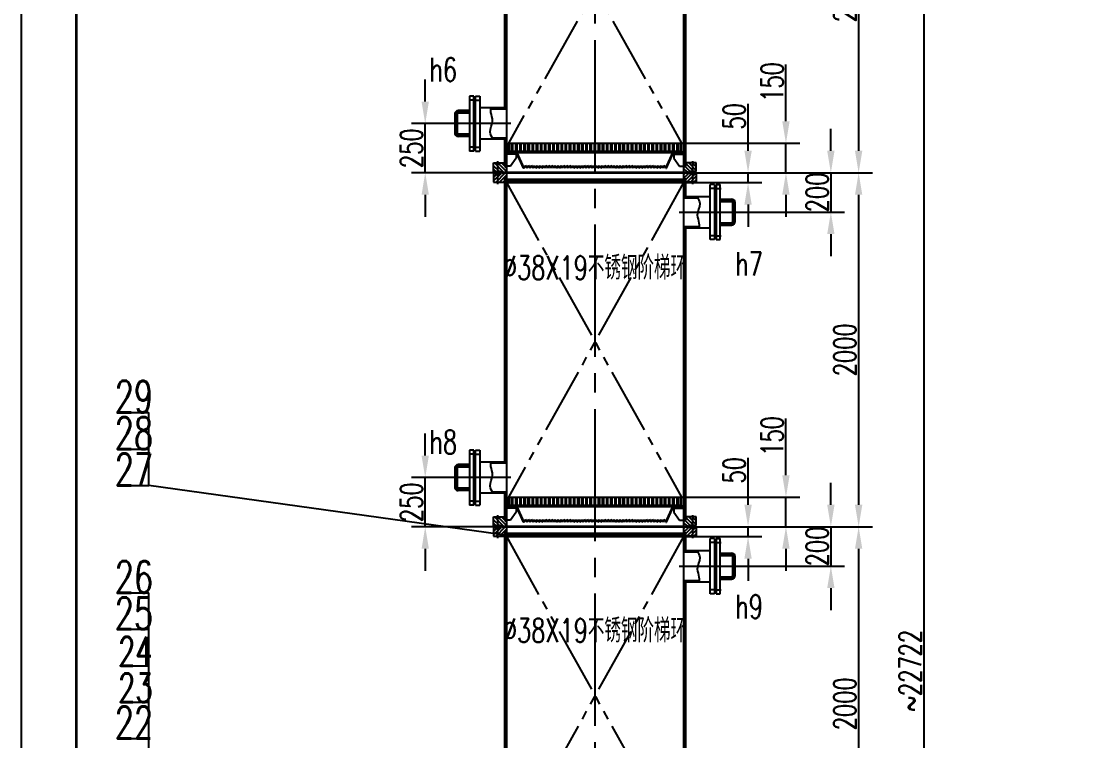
# Model space of a CAD drawing. Extents: x 4061 to 20693, y -5077 to 18471.
# Drawn here: x 4061 to 9476, y 6356 to 10013 of the extents above; entities that cross this region are included whole.
import ezdxf
from ezdxf.enums import TextEntityAlignment as Align

# ---------------------------------------------------------------- set-up
doc = ezdxf.new("R2010")
doc.units = 0
doc.header["$LTSCALE"] = 280
doc.header["$MEASUREMENT"] = 0
doc.header["$PDMODE"] = 3
for name, pattern in [('CENT1', [3.35, 2.4, -0.3, 0.35, -0.3]), ('CENTER', [1.66, 1.2, -0.15, 0.16, -0.15]), ('PHANTOM', [1.97, 1.2, -0.15, 0.16, -0.15, 0.16, -0.15])]:
    doc.linetypes.add(name, pattern=pattern)
doc.layers.get('0').update_dxf_attribs({"linetype": 'CONTINUOUS'})
doc.layers.get('DEFPOINTS').update_dxf_attribs({"linetype": 'CONTINUOUS'})
for name, color, linetype in [('3', 6, 'CONTINUOUS'), ('4', 5, 'CONTINUOUS'), ('A', 2, 'CONTINUOUS'), ('B', 7, 'CONTINUOUS'), ('C', 1, 'CENTER'), ('C1', 1, 'CENT1'), ('D', 4, 'PHANTOM')]:
    doc.layers.add(name, color=color, linetype=linetype)
doc.styles.add('HZ', font='txt', dxfattribs={"width": 0.7, "bigfont": 'hztxt'})
doc.dimstyles.get("Standard").update_dxf_attribs({"dimtxt": 0.18, "dimasz": 0.18, "dimexe": 0.18, "dimexo": 0.0625, "dimgap": 0.09, "dimtad": 0, "dimtih": 1, "dimtoh": 1, "dimdec": 4, "dimzin": 0, "dimdsep": 46, "dimtxsty": 'Standard', "dimcen": 0.09, "dimadec": 0, "dimazin": 0, "dimtfac": 1, "dimtdec": 4, "dimtofl": 0, "dimtmove": 0, "dimatfit": 3, "dimfxl": 1, "dimtolj": 1, "dimtzin": 0, "dimarcsym": 0})

# ---------------------------------------------------------------- blocks, each defined once
blk = doc.blocks.new('*D33')
at = {"color": 0, "linetype": 'ByBlock', "transparency": 16777216}
for p, q in [((6113.8, 9710.2), (6113.8, 9822.2)), ((6253.2, 9598.2), (6043.8, 9598.2)), ((6113.8, 9348.2), (6113.8, 9598.2)), ((6504.2, 9348.2), (6043.8, 9348.2)), ((6113.8, 9236.2), (6113.8, 9124.2))]:
    blk.add_line(p, q, dxfattribs=at)
for points in [[(6095.2, 9710.2), (6132.5, 9710.2), (6113.8, 9598.2)], [(6095.2, 9236.2), (6132.5, 9236.2), (6113.8, 9348.2)]]:
    blk.add_solid(points, dxfattribs=at)
at = {"layer": 'DEFPOINTS', "color": 0, "linetype": 'ByBlock', "transparency": 16777216}
for p in [(6113.8, 9598.2), (6253.2, 9598.2), (6504.2, 9348.2)]:
    blk.add_point(p, dxfattribs=at)
at = {"color": 0, "linetype": 'ByBlock', "transparency": 16777216, "insert": (6043.8, 9473.2), "char_height": 112, "attachment_point": 5, "rotation": 90, "style": 'HZ'}
blk.add_mtext('\\A1;250', dxfattribs=at)
blk = doc.blocks.new('*D38')
at = {"color": 0, "linetype": 'ByBlock', "transparency": 16777216}
for p, q in [((8175.7, 9460.2), (8175.7, 9572.2)), ((7449.2, 9348.2), (8245.7, 9348.2)), ((8175.7, 9348.2), (8175.7, 9148.2)), ((7700.2, 9148.2), (8245.7, 9148.2)), ((8175.7, 9036.2), (8175.7, 8924.2))]:
    blk.add_line(p, q, dxfattribs=at)
for points in [[(8157, 9460.2), (8194.3, 9460.2), (8175.7, 9348.2)], [(8157, 9036.2), (8194.3, 9036.2), (8175.7, 9148.2)]]:
    blk.add_solid(points, dxfattribs=at)
at = {"layer": 'DEFPOINTS', "color": 0, "linetype": 'ByBlock', "transparency": 16777216}
for p in [(7449.2, 9348.2), (7700.2, 9148.2), (8175.7, 9148.2)]:
    blk.add_point(p, dxfattribs=at)
at = {"color": 0, "linetype": 'ByBlock', "transparency": 16777216, "insert": (8105.7, 9248.2), "char_height": 112, "attachment_point": 5, "rotation": 90, "style": 'HZ'}
blk.add_mtext('\\A1;200', dxfattribs=at)
blk = doc.blocks.new('*D36')
at = {"color": 0, "linetype": 'ByBlock', "transparency": 16777216}
for p, q in [((8533.3, 10540.3), (8533.3, 10779)), ((8227.7, 10428.3), (8603.3, 10428.3)), ((8533.3, 10378.3), (8533.3, 10428.3)), ((8205.2, 10378.3), (8603.3, 10378.3)), ((8533.3, 10266.3), (8533.3, 10154.3))]:
    blk.add_line(p, q, dxfattribs=at)
for points in [[(8514.7, 10540.3), (8552, 10540.3), (8533.3, 10428.3)], [(8514.7, 10266.3), (8552, 10266.3), (8533.3, 10378.3)]]:
    blk.add_solid(points, dxfattribs=at)
at = {"layer": 'DEFPOINTS', "color": 0, "linetype": 'ByBlock', "transparency": 16777216}
for p in [(8227.7, 10428.3), (8205.2, 10378.3), (8533.3, 10378.3)]:
    blk.add_point(p, dxfattribs=at)
at = {"color": 0, "linetype": 'ByBlock', "transparency": 16777216, "insert": (8463.3, 10715.7), "char_height": 112, "attachment_point": 5, "rotation": 90, "style": 'HZ'}
blk.add_mtext('\\A1;50', dxfattribs=at)
blk = doc.blocks.new('*D37')
at = {"color": 0, "linetype": 'ByBlock', "transparency": 16777216}
for p, q in [((7947.4, 9610.2), (7947.4, 9898.2)), ((7416.7, 9498.2), (8017.4, 9498.2)), ((7947.4, 9348.2), (7947.4, 9498.2)), ((7564.6, 9348.2), (8017.4, 9348.2)), ((7947.4, 9236.2), (7947.4, 9124.2))]:
    blk.add_line(p, q, dxfattribs=at)
for points in [[(7928.7, 9610.2), (7966.1, 9610.2), (7947.4, 9498.2)], [(7928.7, 9236.2), (7966.1, 9236.2), (7947.4, 9348.2)]]:
    blk.add_solid(points, dxfattribs=at)
at = {"layer": 'DEFPOINTS', "color": 0, "linetype": 'ByBlock', "transparency": 16777216}
for p in [(7416.7, 9498.2), (7564.6, 9348.2), (7947.4, 9348.2)]:
    blk.add_point(p, dxfattribs=at)
at = {"color": 0, "linetype": 'ByBlock', "transparency": 16777216, "insert": (7877.4, 9810.2), "char_height": 112, "attachment_point": 5, "rotation": 90, "style": 'HZ'}
blk.add_mtext('\\A1;150', dxfattribs=at)
blk = doc.blocks.new('*D39')
at = {"color": 0, "linetype": 'ByBlock', "transparency": 16777216}
for p, q in [((8014.6, 11148.2), (8386.8, 11148.2)), ((8316.8, 11036.2), (8316.8, 9460.2)), ((7953.3, 9348.2), (8386.8, 9348.2))]:
    blk.add_line(p, q, dxfattribs=at)
for points in [[(8298.2, 11036.2), (8335.5, 11036.2), (8316.8, 11148.2)], [(8298.2, 9460.2), (8335.5, 9460.2), (8316.8, 9348.2)]]:
    blk.add_solid(points, dxfattribs=at)
at = {"layer": 'DEFPOINTS', "color": 0, "linetype": 'ByBlock', "transparency": 16777216}
for p in [(8014.6, 11148.2), (7953.3, 9348.2), (8316.8, 9348.2)]:
    blk.add_point(p, dxfattribs=at)
at = {"color": 0, "linetype": 'ByBlock', "transparency": 16777216, "insert": (8246.8, 10248.2), "char_height": 112, "attachment_point": 5, "rotation": 90, "style": 'HZ'}
blk.add_mtext('\\A1;2000', dxfattribs=at)
blk = doc.blocks.new('*D40')
at = {"color": 0, "linetype": 'ByBlock', "transparency": 16777216}
for p, q in [((6113.8, 7910.2), (6113.8, 8022.2)), ((6253.2, 7798.2), (6043.8, 7798.2)), ((6113.8, 7548.2), (6113.8, 7798.2)), ((6504.2, 7548.2), (6043.8, 7548.2)), ((6113.8, 7436.2), (6113.8, 7324.2))]:
    blk.add_line(p, q, dxfattribs=at)
for points in [[(6095.2, 7910.2), (6132.5, 7910.2), (6113.8, 7798.2)], [(6095.2, 7436.2), (6132.5, 7436.2), (6113.8, 7548.2)]]:
    blk.add_solid(points, dxfattribs=at)
at = {"layer": 'DEFPOINTS', "color": 0, "linetype": 'ByBlock', "transparency": 16777216}
for p in [(6113.8, 7798.2), (6253.2, 7798.2), (6504.2, 7548.2)]:
    blk.add_point(p, dxfattribs=at)
at = {"color": 0, "linetype": 'ByBlock', "transparency": 16777216, "insert": (6043.8, 7673.2), "char_height": 112, "attachment_point": 5, "rotation": 90, "style": 'HZ'}
blk.add_mtext('\\A1;250', dxfattribs=at)
blk = doc.blocks.new('*D43')
at = {"color": 0, "linetype": 'ByBlock', "transparency": 16777216}
for p, q in [((8175.7, 7660.2), (8175.7, 7772.2)), ((7449.2, 7548.2), (8245.7, 7548.2)), ((8175.7, 7548.2), (8175.7, 7348.2)), ((7700.2, 7348.2), (8245.7, 7348.2)), ((8175.7, 7236.2), (8175.7, 7124.2))]:
    blk.add_line(p, q, dxfattribs=at)
for points in [[(8157, 7660.2), (8194.3, 7660.2), (8175.7, 7548.2)], [(8157, 7236.2), (8194.3, 7236.2), (8175.7, 7348.2)]]:
    blk.add_solid(points, dxfattribs=at)
at = {"layer": 'DEFPOINTS', "color": 0, "linetype": 'ByBlock', "transparency": 16777216}
for p in [(7449.2, 7548.2), (7700.2, 7348.2), (8175.7, 7348.2)]:
    blk.add_point(p, dxfattribs=at)
at = {"color": 0, "linetype": 'ByBlock', "transparency": 16777216, "insert": (8105.7, 7448.2), "char_height": 112, "attachment_point": 5, "rotation": 90, "style": 'HZ'}
blk.add_mtext('\\A1;200', dxfattribs=at)
blk = doc.blocks.new('*D41')
at = {"color": 0, "linetype": 'ByBlock', "transparency": 16777216}
for p, q in [((8533.3, 8540.3), (8533.3, 8779)), ((8227.7, 8428.3), (8603.3, 8428.3)), ((8533.3, 8378.3), (8533.3, 8428.3)), ((8205.2, 8378.3), (8603.3, 8378.3)), ((8533.3, 8266.3), (8533.3, 8154.3))]:
    blk.add_line(p, q, dxfattribs=at)
for points in [[(8514.7, 8540.3), (8552, 8540.3), (8533.3, 8428.3)], [(8514.7, 8266.3), (8552, 8266.3), (8533.3, 8378.3)]]:
    blk.add_solid(points, dxfattribs=at)
at = {"layer": 'DEFPOINTS', "color": 0, "linetype": 'ByBlock', "transparency": 16777216}
for p in [(8227.7, 8428.3), (8205.2, 8378.3), (8533.3, 8378.3)]:
    blk.add_point(p, dxfattribs=at)
at = {"color": 0, "linetype": 'ByBlock', "transparency": 16777216, "insert": (8463.3, 8715.7), "char_height": 112, "attachment_point": 5, "rotation": 90, "style": 'HZ'}
blk.add_mtext('\\A1;50', dxfattribs=at)
blk = doc.blocks.new('*D42')
at = {"color": 0, "linetype": 'ByBlock', "transparency": 16777216}
for p, q in [((7947.4, 7810.2), (7947.4, 8098.2)), ((7416.7, 7698.2), (8017.4, 7698.2)), ((7947.4, 7548.2), (7947.4, 7698.2)), ((7564.6, 7548.2), (8017.4, 7548.2)), ((7947.4, 7436.2), (7947.4, 7324.2))]:
    blk.add_line(p, q, dxfattribs=at)
for points in [[(7928.7, 7810.2), (7966.1, 7810.2), (7947.4, 7698.2)], [(7928.7, 7436.2), (7966.1, 7436.2), (7947.4, 7548.2)]]:
    blk.add_solid(points, dxfattribs=at)
at = {"layer": 'DEFPOINTS', "color": 0, "linetype": 'ByBlock', "transparency": 16777216}
for p in [(7416.7, 7698.2), (7564.6, 7548.2), (7947.4, 7548.2)]:
    blk.add_point(p, dxfattribs=at)
at = {"color": 0, "linetype": 'ByBlock', "transparency": 16777216, "insert": (7877.4, 8010.2), "char_height": 112, "attachment_point": 5, "rotation": 90, "style": 'HZ'}
blk.add_mtext('\\A1;150', dxfattribs=at)
blk = doc.blocks.new('*D44')
at = {"color": 0, "linetype": 'ByBlock', "transparency": 16777216}
for p, q in [((8014.6, 9348.2), (8386.8, 9348.2)), ((8316.8, 9236.2), (8316.8, 7660.2)), ((7953.3, 7548.2), (8386.8, 7548.2))]:
    blk.add_line(p, q, dxfattribs=at)
for points in [[(8298.2, 9236.2), (8335.5, 9236.2), (8316.8, 9348.2)], [(8298.2, 7660.2), (8335.5, 7660.2), (8316.8, 7548.2)]]:
    blk.add_solid(points, dxfattribs=at)
at = {"layer": 'DEFPOINTS', "color": 0, "linetype": 'ByBlock', "transparency": 16777216}
for p in [(8014.6, 9348.2), (7953.3, 7548.2), (8316.8, 7548.2)]:
    blk.add_point(p, dxfattribs=at)
at = {"color": 0, "linetype": 'ByBlock', "transparency": 16777216, "insert": (8246.8, 8448.2), "char_height": 112, "attachment_point": 5, "rotation": 90, "style": 'HZ'}
blk.add_mtext('\\A1;2000', dxfattribs=at)
blk = doc.blocks.new('*D49')
at = {"color": 0, "linetype": 'ByBlock', "transparency": 16777216}
for p, q in [((8014.6, 7548.2), (8386.8, 7548.2)), ((8316.8, 7436.2), (8316.8, 5860.2)), ((7953.3, 5748.2), (8386.8, 5748.2))]:
    blk.add_line(p, q, dxfattribs=at)
for points in [[(8298.2, 7436.2), (8335.5, 7436.2), (8316.8, 7548.2)], [(8298.2, 5860.2), (8335.5, 5860.2), (8316.8, 5748.2)]]:
    blk.add_solid(points, dxfattribs=at)
at = {"layer": 'DEFPOINTS', "color": 0, "linetype": 'ByBlock', "transparency": 16777216}
for p in [(8014.6, 7548.2), (7953.3, 5748.2), (8316.8, 5748.2)]:
    blk.add_point(p, dxfattribs=at)
at = {"color": 0, "linetype": 'ByBlock', "transparency": 16777216, "insert": (8246.8, 6648.2), "char_height": 112, "attachment_point": 5, "rotation": 90, "style": 'HZ'}
blk.add_mtext('\\A1;2000', dxfattribs=at)
blk = doc.blocks.new('件号1')
at = {"layer": 'B'}
blk.add_line((0, 0), (6, 0), dxfattribs=at)
at = {"layer": 'B', "style": 'HZ', "width": 0.7}
blk.add_attdef('JH', text='', height=6, dxfattribs=at).set_placement((3.18, 0), align=Align.CENTER)
blk = doc.blocks.new('*D197')
at = {"color": 0, "linetype": 'ByBlock', "transparency": 16777216}
for p, q in [((7044.2, 16958.1), (8719.1, 16958.1)), ((8649.1, 16846.1), (8649.1, -3424.9)), ((7946.7, -3536.9), (8719.1, -3536.9))]:
    blk.add_line(p, q, dxfattribs=at)
for points in [[(8630.4, 16846.1), (8667.8, 16846.1), (8649.1, 16958.1)], [(8630.4, -3424.9), (8667.8, -3424.9), (8649.1, -3536.9)]]:
    blk.add_solid(points, dxfattribs=at)
at = {"layer": 'DEFPOINTS', "color": 0, "linetype": 'ByBlock', "transparency": 16777216}
for p in [(7044.2, 16958.1), (7946.7, -3536.9), (8649.1, -3536.9)]:
    blk.add_point(p, dxfattribs=at)
at = {"color": 0, "linetype": 'ByBlock', "transparency": 16777216, "insert": (8579.1, 6710.6), "char_height": 112, "attachment_point": 5, "rotation": 90, "style": 'HZ'}
blk.add_mtext('\\A1;~22722', dxfattribs=at)
blk = doc.blocks.new('A$C0ABE50F4')
at = {"layer": 'A'}
for p, q in [((10, 126), (890, 126)), ((10, 86), (10, 126)), ((16, 86), (16, 126)), ((27, 86), (27, 126)), ((33, 86), (33, 126)), ((48, 86), (48, 126)), ((54, 86), (54, 126)), ((69, 86), (69, 126)), ((75, 86), (75, 126)), ((90, 86), (90, 126)), ((96, 86), (96, 126)), ((111, 86), (111, 126)), ((117, 86), (117, 126)), ((132, 86), (132, 126)), ((138, 86), (138, 126)), ((153, 86), (153, 126)), ((159, 86), (159, 126)), ((174, 86), (174, 126)), ((180, 86), (180, 126)), ((195, 86), (195, 126)), ((201, 86), (201, 126)), ((216, 86), (216, 126)), ((222, 86), (222, 126)), ((237, 86), (237, 126)), ((243, 86), (243, 126)), ((258, 86), (258, 126)), ((264, 86), (264, 126)), ((279, 86), (279, 126)), ((285, 86), (285, 126)), ((300, 86), (300, 126)), ((306, 86), (306, 126)), ((321, 86), (321, 126)), ((327, 86), (327, 126)), ((342, 86), (342, 126)), ((348, 86), (348, 126)), ((363, 86), (363, 126)), ((369, 86), (369, 126)), ((384, 86), (384, 126)), ((390, 86), (390, 126)), ((405, 86), (405, 126)), ((411, 86), (411, 126)), ((426, 86), (426, 126)), ((432, 86), (432, 126)), ((447, 86), (447, 126)), ((453, 86), (453, 126)), ((468, 86), (468, 126)), ((474, 86), (474, 126)), ((489, 86), (489, 126)), ((495, 86), (495, 126)), ((510, 86), (510, 126)), ((516, 86), (516, 126)), ((531, 86), (531, 126)), ((537, 86), (537, 126)), ((552, 86), (552, 126)), ((558, 86), (558, 126)), ((573, 86), (573, 126)), ((579, 86), (579, 126)), ((594, 86), (594, 126)), ((600, 86), (600, 126)), ((615, 86), (615, 126)), ((621, 86), (621, 126)), ((636, 86), (636, 126)), ((642, 86), (642, 126)), ((657, 86), (657, 126)), ((663, 86), (663, 126)), ((678, 86), (678, 126)), ((684, 86), (684, 126)), ((699, 86), (699, 126)), ((705, 86), (705, 126)), ((720, 86), (720, 126)), ((726, 86), (726, 126)), ((741, 86), (741, 126)), ((747, 86), (747, 126)), ((762, 86), (762, 126)), ((768, 86), (768, 126)), ((783, 86), (783, 126)), ((789, 86), (789, 126)), ((804, 86), (804, 126)), ((810, 86), (810, 126)), ((825, 86), (825, 126)), ((831, 86), (831, 126)), ((846, 86), (846, 126)), ((852, 86), (852, 126)), ((867, 86), (867, 126)), ((873, 86), (873, 126)), ((884, 86), (884, 126)), ((890, 86), (890, 126)), ((0, 80), (900, 80)), ((56.1, 70), (0, 70)), ((10, 86), (890, 86)), ((50, 80), (50, 70)), ((50, 70), (50, 50)), ((86.7, 0), (51.7, 80)), ((90, 0), (55, 80)), ((810, 0), (845, 80)), ((813.3, 0), (848.3, 80)), ((843.9, 70), (900, 70)), ((845, 80), (845, 86)), ((850, 80), (850, 70)), ((850, 70), (850, 50)), ((20, 10), (0, 10)), ((50, 50), (20, 10)), ((90, 0), (86.7, 0)), ((90, 0), (97.5, 13)), ((105, 0), (97.5, 13)), ((105, 0), (112.5, 13)), ((120, 0), (112.5, 13)), ((120, 0), (127.5, 13)), ((135, 0), (127.5, 13)), ((135, 0), (142.5, 13)), ((150, 0), (142.5, 13)), ((150, 0), (157.5, 13)), ((165, 0), (157.5, 13)), ((165, 0), (172.5, 13)), ((180, 0), (172.5, 13)), ((180, 0), (187.5, 13)), ((195, 0), (187.5, 13)), ((195, 0), (202.5, 13)), ((210, 0), (202.5, 13)), ((210, 0), (217.5, 13)), ((225, 0), (217.5, 13)), ((225, 0), (232.5, 13)), ((240, 0), (232.5, 13)), ((240, 0), (247.5, 13)), ((255, 0), (247.5, 13)), ((255, 0), (262.5, 13)), ((270, 0), (262.5, 13)), ((270, 0), (277.5, 13)), ((285, 0), (277.5, 13)), ((285, 0), (292.5, 13)), ((300, 0), (292.5, 13)), ((300, 0), (307.5, 13)), ((315, 0), (307.5, 13)), ((315, 0), (322.5, 13)), ((330, 0), (322.5, 13)), ((330, 0), (337.5, 13)), ((345, 0), (337.5, 13)), ((345, 0), (352.5, 13)), ((360, 0), (352.5, 13)), ((360, 0), (367.5, 13)), ((375, 0), (367.5, 13)), ((375, 0), (382.5, 13)), ((390, 0), (382.5, 13)), ((390, 0), (397.5, 13)), ((405, 0), (397.5, 13)), ((405, 0), (412.5, 13)), ((420, 0), (412.5, 13)), ((420, 0), (427.5, 13)), ((420, 0), (427.5, 13)), ((435, 0), (427.5, 13)), ((435, 0), (427.5, 13)), ((435, 0), (442.5, 13)), ((435, 0), (442.5, 13)), ((450, 0), (442.5, 13)), ((450, 0), (442.5, 13)), ((450, 0), (457.5, 13)), ((450, 0), (457.5, 13)), ((465, 0), (457.5, 13)), ((465, 0), (457.5, 13)), ((465, 0), (472.5, 13)), ((465, 0), (472.5, 13)), ((480, 0), (472.5, 13)), ((480, 0), (472.5, 13)), ((480, 0), (487.5, 13)), ((495, 0), (487.5, 13)), ((495, 0), (502.5, 13)), ((510, 0), (502.5, 13)), ((510, 0), (517.5, 13)), ((525, 0), (517.5, 13)), ((525, 0), (532.5, 13)), ((540, 0), (532.5, 13)), ((540, 0), (547.5, 13)), ((555, 0), (547.5, 13)), ((555, 0), (562.5, 13)), ((570, 0), (562.5, 13)), ((570, 0), (577.5, 13)), ((585, 0), (577.5, 13)), ((585, 0), (592.5, 13)), ((600, 0), (592.5, 13)), ((600, 0), (607.5, 13)), ((615, 0), (607.5, 13)), ((615, 0), (622.5, 13)), ((630, 0), (622.5, 13)), ((630, 0), (637.5, 13)), ((645, 0), (637.5, 13)), ((645, 0), (652.5, 13)), ((660, 0), (652.5, 13)), ((660, 0), (667.5, 13)), ((675, 0), (667.5, 13)), ((675, 0), (682.5, 13)), ((690, 0), (682.5, 13)), ((690, 0), (697.5, 13)), ((705, 0), (697.5, 13)), ((705, 0), (712.5, 13)), ((720, 0), (712.5, 13)), ((720, 0), (727.5, 13)), ((735, 0), (727.5, 13)), ((735, 0), (742.5, 13)), ((750, 0), (742.5, 13)), ((750, 0), (757.5, 13)), ((765, 0), (757.5, 13)), ((765, 0), (772.5, 13)), ((780, 0), (772.5, 13)), ((780, 0), (787.5, 13)), ((795, 0), (787.5, 13)), ((795, 0), (802.5, 13)), ((810, 0), (802.5, 13)), ((810, 0), (813.3, 0)), ((850, 50), (880, 10)), ((880, 10), (900, 10))]:
    blk.add_line(p, q, dxfattribs=at)
blk = doc.blocks.new('A$C467B15EC')
at = {"layer": 'A'}
for p, q in [((10, 126), (890, 126)), ((10, 86), (10, 126)), ((16, 86), (16, 126)), ((27, 86), (27, 126)), ((33, 86), (33, 126)), ((48, 86), (48, 126)), ((54, 86), (54, 126)), ((69, 86), (69, 126)), ((75, 86), (75, 126)), ((90, 86), (90, 126)), ((96, 86), (96, 126)), ((111, 86), (111, 126)), ((117, 86), (117, 126)), ((132, 86), (132, 126)), ((138, 86), (138, 126)), ((153, 86), (153, 126)), ((159, 86), (159, 126)), ((174, 86), (174, 126)), ((180, 86), (180, 126)), ((195, 86), (195, 126)), ((201, 86), (201, 126)), ((216, 86), (216, 126)), ((222, 86), (222, 126)), ((237, 86), (237, 126)), ((243, 86), (243, 126)), ((258, 86), (258, 126)), ((264, 86), (264, 126)), ((279, 86), (279, 126)), ((285, 86), (285, 126)), ((300, 86), (300, 126)), ((306, 86), (306, 126)), ((321, 86), (321, 126)), ((327, 86), (327, 126)), ((342, 86), (342, 126)), ((348, 86), (348, 126)), ((363, 86), (363, 126)), ((369, 86), (369, 126)), ((384, 86), (384, 126)), ((390, 86), (390, 126)), ((405, 86), (405, 126)), ((411, 86), (411, 126)), ((426, 86), (426, 126)), ((432, 86), (432, 126)), ((447, 86), (447, 126)), ((453, 86), (453, 126)), ((468, 86), (468, 126)), ((474, 86), (474, 126)), ((489, 86), (489, 126)), ((495, 86), (495, 126)), ((510, 86), (510, 126)), ((516, 86), (516, 126)), ((531, 86), (531, 126)), ((537, 86), (537, 126)), ((552, 86), (552, 126)), ((558, 86), (558, 126)), ((573, 86), (573, 126)), ((579, 86), (579, 126)), ((594, 86), (594, 126)), ((600, 86), (600, 126)), ((615, 86), (615, 126)), ((621, 86), (621, 126)), ((636, 86), (636, 126)), ((642, 86), (642, 126)), ((657, 86), (657, 126)), ((663, 86), (663, 126)), ((678, 86), (678, 126)), ((684, 86), (684, 126)), ((699, 86), (699, 126)), ((705, 86), (705, 126)), ((720, 86), (720, 126)), ((726, 86), (726, 126)), ((741, 86), (741, 126)), ((747, 86), (747, 126)), ((762, 86), (762, 126)), ((768, 86), (768, 126)), ((783, 86), (783, 126)), ((789, 86), (789, 126)), ((804, 86), (804, 126)), ((810, 86), (810, 126)), ((825, 86), (825, 126)), ((831, 86), (831, 126)), ((846, 86), (846, 126)), ((852, 86), (852, 126)), ((867, 86), (867, 126)), ((873, 86), (873, 126)), ((884, 86), (884, 126)), ((890, 86), (890, 126)), ((0, 80), (900, 80)), ((56.1, 70), (0, 70)), ((10, 86), (890, 86)), ((10, 86), (10, 80)), ((50, 80), (50, 70)), ((50, 70), (50, 50)), ((86.7, 0), (51.7, 80)), ((90, 0), (55, 80)), ((810, 0), (845, 80)), ((813.3, 0), (848.3, 80)), ((843.9, 70), (900, 70)), ((845, 80), (845, 86)), ((850, 80), (850, 70)), ((850, 70), (850, 50)), ((890, 86), (890, 80)), ((20, 10), (0, 10)), ((50, 50), (20, 10)), ((90, 0), (86.7, 0)), ((90, 0), (97.5, 13)), ((105, 0), (97.5, 13)), ((105, 0), (112.5, 13)), ((120, 0), (112.5, 13)), ((120, 0), (127.5, 13)), ((135, 0), (127.5, 13)), ((135, 0), (142.5, 13)), ((150, 0), (142.5, 13)), ((150, 0), (157.5, 13)), ((165, 0), (157.5, 13)), ((165, 0), (172.5, 13)), ((180, 0), (172.5, 13)), ((180, 0), (187.5, 13)), ((195, 0), (187.5, 13)), ((195, 0), (202.5, 13)), ((210, 0), (202.5, 13)), ((210, 0), (217.5, 13)), ((225, 0), (217.5, 13)), ((225, 0), (232.5, 13)), ((240, 0), (232.5, 13)), ((240, 0), (247.5, 13)), ((255, 0), (247.5, 13)), ((255, 0), (262.5, 13)), ((270, 0), (262.5, 13)), ((270, 0), (277.5, 13)), ((285, 0), (277.5, 13)), ((285, 0), (292.5, 13)), ((300, 0), (292.5, 13)), ((300, 0), (307.5, 13)), ((315, 0), (307.5, 13)), ((315, 0), (322.5, 13)), ((330, 0), (322.5, 13)), ((330, 0), (337.5, 13)), ((345, 0), (337.5, 13)), ((345, 0), (352.5, 13)), ((360, 0), (352.5, 13)), ((360, 0), (367.5, 13)), ((375, 0), (367.5, 13)), ((375, 0), (382.5, 13)), ((390, 0), (382.5, 13)), ((390, 0), (397.5, 13)), ((405, 0), (397.5, 13)), ((405, 0), (412.5, 13)), ((420, 0), (412.5, 13)), ((420, 0), (427.5, 13)), ((420, 0), (427.5, 13)), ((435, 0), (427.5, 13)), ((435, 0), (427.5, 13)), ((435, 0), (442.5, 13)), ((435, 0), (442.5, 13)), ((450, 0), (442.5, 13)), ((450, 0), (442.5, 13)), ((450, 0), (457.5, 13)), ((450, 0), (457.5, 13)), ((465, 0), (457.5, 13)), ((465, 0), (457.5, 13)), ((465, 0), (472.5, 13)), ((465, 0), (472.5, 13)), ((480, 0), (472.5, 13)), ((480, 0), (472.5, 13)), ((480, 0), (487.5, 13)), ((495, 0), (487.5, 13)), ((495, 0), (502.5, 13)), ((510, 0), (502.5, 13)), ((510, 0), (517.5, 13)), ((525, 0), (517.5, 13)), ((525, 0), (532.5, 13)), ((540, 0), (532.5, 13)), ((540, 0), (547.5, 13)), ((555, 0), (547.5, 13)), ((555, 0), (562.5, 13)), ((570, 0), (562.5, 13)), ((570, 0), (577.5, 13)), ((585, 0), (577.5, 13)), ((585, 0), (592.5, 13)), ((600, 0), (592.5, 13)), ((600, 0), (607.5, 13)), ((615, 0), (607.5, 13)), ((615, 0), (622.5, 13)), ((630, 0), (622.5, 13)), ((630, 0), (637.5, 13)), ((645, 0), (637.5, 13)), ((645, 0), (652.5, 13)), ((660, 0), (652.5, 13)), ((660, 0), (667.5, 13)), ((675, 0), (667.5, 13)), ((675, 0), (682.5, 13)), ((690, 0), (682.5, 13)), ((690, 0), (697.5, 13)), ((705, 0), (697.5, 13)), ((705, 0), (712.5, 13)), ((720, 0), (712.5, 13)), ((720, 0), (727.5, 13)), ((735, 0), (727.5, 13)), ((735, 0), (742.5, 13)), ((750, 0), (742.5, 13)), ((750, 0), (757.5, 13)), ((765, 0), (757.5, 13)), ((765, 0), (772.5, 13)), ((780, 0), (772.5, 13)), ((780, 0), (787.5, 13)), ((795, 0), (787.5, 13)), ((795, 0), (802.5, 13)), ((810, 0), (802.5, 13)), ((810, 0), (813.3, 0)), ((850, 50), (880, 10)), ((880, 10), (900, 10))]:
    blk.add_line(p, q, dxfattribs=at)

msp = doc.modelspace()

# ---------------------------------------------------------------- hatches: boundary and pattern name
h = msp.add_hatch()
h.set_pattern_fill('ANSI31', color=256, scale=4, angle=90, style=0)
h.set_pattern_definition([(135, (-737.88, -5972.147), (-8.980256, -8.980256), [])])
h.paths.add_polyline_path([(6481.70793, 9293.13672), (6461.70793, 9293.13672), (6461.70793, 9249.13672), (6481.70793, 9249.13672)])
h.paths.add_polyline_path([(6516.70793, 9276.13672), (6516.70793, 9293.13672), (6481.70793, 9293.13672), (6481.70793, 9249.13672), (6501.20793, 9249.13672), (6504.20793, 9246.13672), (6526.70793, 9246.13672), (6526.70793, 9270.36322)])
h.paths.add_polyline_path([(7471.70793, 9293.13672), (7436.70793, 9293.13672), (7436.70793, 9276.13672), (7426.70793, 9270.36322), (7426.70793, 9246.13672), (7449.20793, 9246.13672), (7452.20793, 9249.13672), (7471.70793, 9249.13672)])
h.paths.add_polyline_path([(7491.70793, 9293.13672), (7471.70793, 9293.13672), (7471.70793, 9249.13672), (7491.70793, 9249.13672)])
for points in [[(6526.70793, 9270.36322), (6516.70793, 9276.13672), (6516.70793, 9279.13672), (6526.70793, 9279.13672)], [(7426.70793, 9270.36322), (7436.70793, 9276.13672), (7436.70793, 9279.13672), (7426.70793, 9279.13672)], [(6526.70793, 9218.91023), (6516.70793, 9213.13672), (6516.70793, 9210.13672), (6526.70793, 9210.13672)], [(7426.70793, 9218.91023), (7436.70793, 9213.13672), (7436.70793, 9210.13672), (7426.70793, 9210.13672)], [(6526.70793, 7470.36322), (6516.70793, 7476.13672), (6516.70793, 7479.13672), (6526.70793, 7479.13672)], [(7426.70793, 7470.36322), (7436.70793, 7476.13672), (7436.70793, 7479.13672), (7426.70793, 7479.13672)], [(6526.70793, 7418.91023), (6516.70793, 7413.13672), (6516.70793, 7410.13672), (6526.70793, 7410.13672)], [(7426.70793, 7418.91023), (7436.70793, 7413.13672), (7436.70793, 7410.13672), (7426.70793, 7410.13672)]]:
    msp.add_hatch(color=256).paths.add_polyline_path(points)
h = msp.add_hatch()
h.set_pattern_fill('ANSI31', color=256, scale=4, style=0)
h.set_pattern_definition([(45, (-737.88, -5972.147), (-8.980256, 8.980256), [])])
h.paths.add_polyline_path([(6526.70793, 9243.13672), (6504.20793, 9243.13672), (6501.20793, 9240.13672), (6481.70793, 9240.13672), (6481.70793, 9196.13672), (6516.70793, 9196.13672), (6516.70793, 9213.13672), (6526.70793, 9218.91023)])
h.paths.add_polyline_path([(6481.70793, 9240.13672), (6461.70793, 9240.13672), (6461.70793, 9196.13672), (6481.70793, 9196.13672)])
h.paths.add_polyline_path([(7471.70793, 9240.13672), (7452.20793, 9240.13672), (7449.20793, 9243.13672), (7426.70793, 9243.13672), (7426.70793, 9218.91023), (7436.70793, 9213.13672), (7436.70793, 9196.13672), (7471.70793, 9196.13672)])
h.paths.add_polyline_path([(7491.70793, 9240.13672), (7471.70793, 9240.13672), (7471.70793, 9196.13672), (7491.70793, 9196.13672)])
h = msp.add_hatch()
h.set_pattern_fill('ANSI37', color=256, style=0)
h.set_pattern_definition([(45, (-737.8797, -2972.147), (-2.245064, 2.245064), []), (135, (-737.8797, -2972.147), (-2.245064, -2.245064), [])])
h.paths.add_polyline_path([(6526.70793, 9246.13672), (6504.20793, 9246.13672), (6504.20793, 9243.13672), (6526.70793, 9243.13672)])
h.paths.add_polyline_path([(7449.20793, 9246.13672), (7426.70793, 9246.13672), (7426.70793, 9243.13672), (7449.20793, 9243.13672)])
h = msp.add_hatch()
h.set_pattern_fill('ANSI31', color=256, scale=4, angle=90, style=0)
h.set_pattern_definition([(135, (-737.88, -7772.147), (-8.980256, -8.980256), [])])
h.paths.add_polyline_path([(6481.70793, 7493.13672), (6461.70793, 7493.13672), (6461.70793, 7449.13672), (6481.70793, 7449.13672)])
h.paths.add_polyline_path([(6516.70793, 7476.13672), (6516.70793, 7493.13672), (6481.70793, 7493.13672), (6481.70793, 7449.13672), (6501.20793, 7449.13672), (6504.20793, 7446.13672), (6526.70793, 7446.13672), (6526.70793, 7470.36322)])
h.paths.add_polyline_path([(7471.70793, 7493.13672), (7436.70793, 7493.13672), (7436.70793, 7476.13672), (7426.70793, 7470.36322), (7426.70793, 7446.13672), (7449.20793, 7446.13672), (7452.20793, 7449.13672), (7471.70793, 7449.13672)])
h.paths.add_polyline_path([(7491.70793, 7493.13672), (7471.70793, 7493.13672), (7471.70793, 7449.13672), (7491.70793, 7449.13672)])
h = msp.add_hatch()
h.set_pattern_fill('ANSI31', color=256, scale=4, style=0)
h.set_pattern_definition([(45, (-737.88, -7772.147), (-8.980256, 8.980256), [])])
h.paths.add_polyline_path([(6526.70793, 7443.13672), (6504.20793, 7443.13672), (6501.20793, 7440.13672), (6481.70793, 7440.13672), (6481.70793, 7396.13672), (6516.70793, 7396.13672), (6516.70793, 7413.13672), (6526.70793, 7418.91023)])
h.paths.add_polyline_path([(6481.70793, 7440.13672), (6461.70793, 7440.13672), (6461.70793, 7396.13672), (6481.70793, 7396.13672)])
h.paths.add_polyline_path([(7471.70793, 7440.13672), (7452.20793, 7440.13672), (7449.20793, 7443.13672), (7426.70793, 7443.13672), (7426.70793, 7418.91023), (7436.70793, 7413.13672), (7436.70793, 7396.13672), (7471.70793, 7396.13672)])
h.paths.add_polyline_path([(7491.70793, 7440.13672), (7471.70793, 7440.13672), (7471.70793, 7396.13672), (7491.70793, 7396.13672)])
h = msp.add_hatch()
h.set_pattern_fill('ANSI37', color=256, style=0)
h.set_pattern_definition([(45, (-737.8797, -4772.147), (-2.245064, 2.245064), []), (135, (-737.8797, -4772.147), (-2.245064, -2.245064), [])])
h.paths.add_polyline_path([(6526.70793, 7446.13672), (6504.20793, 7446.13672), (6504.20793, 7443.13672), (6526.70793, 7443.13672)])
h.paths.add_polyline_path([(7449.20793, 7446.13672), (7426.70793, 7446.13672), (7426.70793, 7443.13672), (7449.20793, 7443.13672)])

# ---------------------------------------------------------------- linework, layer by layer
for points in [[(6458.70793, 9413.63672), (6443.83249, 9450.012), (6456.48816, 9507.83402), (6448.05108, 9549.99597), (6448.05108, 9572.63672)], [(7494.70793, 9122.63672), (7509.58338, 9086.26145), (7496.92771, 9028.43942), (7505.36479, 8986.27747), (7505.36479, 8963.63672)], [(6458.70793, 7613.63672), (6443.83249, 7650.012), (6456.48816, 7707.83402), (6448.05108, 7749.99597), (6448.05108, 7772.63672)], [(7494.70793, 7322.63672), (7509.58338, 7286.26145), (7496.92771, 7228.43942), (7505.36479, 7186.27747), (7505.36479, 7163.63672)]]:
    msp.add_spline(points, degree=3)
at = {"layer": '3'}
msp.add_lwpolyline([(20692.69809, -5076.57594), (20692.69809, 18471.42406), (4060.69809, 18471.42406), (4060.69809, -5076.57594)], close=True, dxfattribs=at)
at = {"layer": '4', "const_width": 14}
msp.add_lwpolyline([(20412.69809, -4796.57594), (20412.69809, 18191.42406), (4340.69809, 18191.42406), (4340.69809, -4796.57594)], close=True, dxfattribs=at)
at = {"layer": 'A'}
for p, q in [((6526.70793, 13868.66231), (6526.70793, -282.38887)), ((7426.70793, 13868.66231), (7426.70793, -282.38887)), ((6516.70793, 11013.13672), (6516.70793, 9572.63672)), ((7436.70793, 10763.63672), (7436.70793, 9276.13672)), ((6360.70793, 9633.13672), (6339.70793, 9633.13672)), ((6339.70793, 9633.13672), (6339.70793, 9353.13672)), ((6360.70793, 9353.13672), (6360.70793, 9633.13672)), ((6363.70793, 9598.13672), (6360.70793, 9598.13672)), ((6363.70793, 9388.13672), (6363.70793, 9598.13672)), ((6366.70793, 9598.13672), (6363.70793, 9598.13672)), ((6366.70793, 9598.13672), (6369.70793, 9598.13672)), ((6366.70793, 9388.13672), (6366.70793, 9598.13672)), ((6369.70793, 9633.13672), (6390.70793, 9633.13672)), ((6369.70793, 9353.13672), (6369.70793, 9633.13672)), ((6390.70793, 9633.13672), (6390.70793, 9353.13672)), ((6263.70793, 9541.13672), (6263.70793, 9445.13672)), ((6275.70793, 9541.13672), (6275.70793, 9445.13672)), ((6339.70793, 9559.13672), (6281.70793, 9559.13672)), ((6339.70793, 9547.13672), (6281.70793, 9547.13672)), ((6526.70793, 9572.63672), (6390.70793, 9572.63672)), ((6526.70793, 9566.63672), (6447.70699, 9566.63672)), ((6339.70793, 9439.13672), (6281.70793, 9439.13672)), ((6339.70793, 9427.13672), (6281.70793, 9427.13672)), ((6363.70793, 9388.13672), (6360.70793, 9388.13672)), ((6366.70793, 9388.13672), (6363.70793, 9388.13672)), ((6366.70793, 9388.13672), (6369.70793, 9388.13672)), ((6526.70793, 9413.63672), (6390.70793, 9413.63672)), ((6526.70793, 9419.63672), (6455.18577, 9419.63672)), ((6516.70793, 9413.63672), (6516.70793, 9276.13672)), ((6360.70793, 9353.13672), (6339.70793, 9353.13672)), ((6369.70793, 9353.13672), (6390.70793, 9353.13672)), ((6536.70793, 9353.13672), (6536.70793, 9347.13672)), ((7416.70793, 9353.13672), (7416.70793, 9347.13672)), ((6461.70793, 9293.13672), (6516.70793, 9293.13672)), ((6461.70793, 9249.13672), (6461.70793, 9293.13672)), ((6516.70793, 9279.13672), (6526.70793, 9279.13672)), ((6516.70793, 9276.13672), (6526.70793, 9270.36322)), ((7436.70793, 9279.13672), (7426.70793, 9279.13672)), ((7436.70793, 9276.13672), (7426.70793, 9270.36322)), ((7491.70793, 9293.13672), (7436.70793, 9293.13672)), ((7491.70793, 9249.13672), (7491.70793, 9293.13672)), ((6461.70793, 9249.13672), (6501.20793, 9249.13672)), ((6461.70793, 9240.13672), (6461.70793, 9196.13672)), ((6461.70793, 9240.13672), (6501.20793, 9240.13672)), ((6504.20793, 9246.13672), (6501.20793, 9249.13672)), ((6504.20793, 9243.13672), (6501.20793, 9240.13672)), ((6504.20793, 9246.13672), (7449.20793, 9246.13672)), ((6504.20793, 9246.13672), (6504.20793, 9243.13672)), ((6504.20793, 9243.13672), (7449.20793, 9243.13672)), ((6516.70793, 9213.13672), (6526.70793, 9218.91023)), ((6516.70793, 9213.13672), (6516.70793, 7772.63672)), ((6516.70793, 9210.13672), (6526.70793, 9210.13672)), ((6526.70793, 9210.13672), (7426.70793, 9210.13672)), ((6576.70793, 9204.13672), (6576.70793, 9210.13672)), ((7376.70793, 9204.13672), (7376.70793, 9210.13672)), ((7436.70793, 9213.13672), (7426.70793, 9218.91023)), ((7436.70793, 9210.13672), (7426.70793, 9210.13672)), ((7436.70793, 9213.13672), (7436.70793, 9122.63672)), ((7449.20793, 9246.13672), (7452.20793, 9249.13672)), ((7449.20793, 9246.13672), (7449.20793, 9243.13672)), ((7449.20793, 9243.13672), (7452.20793, 9240.13672)), ((7491.70793, 9249.13672), (7452.20793, 9249.13672)), ((7491.70793, 9240.13672), (7452.20793, 9240.13672)), ((7491.70793, 9240.13672), (7491.70793, 9196.13672)), ((6461.70793, 9196.13672), (6516.70793, 9196.13672)), ((6526.70793, 9204.13672), (7426.70793, 9204.13672)), ((6526.70793, 9203.13672), (7426.70793, 9203.13672)), ((6526.70793, 9193.13672), (7426.70793, 9193.13672)), ((6576.70793, 9203.13672), (6576.70793, 9193.13672)), ((7376.70793, 9203.13672), (7376.70793, 9193.13672)), ((7491.70793, 9196.13672), (7436.70793, 9196.13672)), ((7562.70793, 8903.13672), (7562.70793, 9183.13672)), ((7583.70793, 9183.13672), (7562.70793, 9183.13672)), ((7583.70793, 9183.13672), (7583.70793, 8903.13672)), ((7592.70793, 9183.13672), (7592.70793, 8903.13672)), ((7592.70793, 9183.13672), (7613.70793, 9183.13672)), ((7613.70793, 8903.13672), (7613.70793, 9183.13672)), ((7426.70793, 9122.63672), (7562.70793, 9122.63672)), ((7426.70793, 9116.63672), (7498.2301, 9116.63672)), ((7586.70793, 9148.13672), (7583.70793, 9148.13672)), ((7586.70793, 9148.13672), (7586.70793, 8938.13672)), ((7586.70793, 9148.13672), (7589.70793, 9148.13672)), ((7589.70793, 9148.13672), (7589.70793, 8938.13672)), ((7589.70793, 9148.13672), (7592.70793, 9148.13672)), ((7613.70793, 9109.13672), (7671.70793, 9109.13672)), ((7613.70793, 9097.13672), (7671.70793, 9097.13672)), ((7677.70793, 8995.13672), (7677.70793, 9091.13672)), ((7689.70793, 8995.13672), (7689.70793, 9091.13672)), ((7426.70793, 8969.63672), (7505.70888, 8969.63672)), ((7426.70793, 8963.63672), (7562.70793, 8963.63672)), ((7436.70793, 8963.63672), (7436.70793, 7476.13672)), ((7586.70793, 8938.13672), (7583.70793, 8938.13672)), ((7586.70793, 8938.13672), (7589.70793, 8938.13672)), ((7589.70793, 8938.13672), (7592.70793, 8938.13672)), ((7613.70793, 8989.13672), (7671.70793, 8989.13672)), ((7613.70793, 8977.13672), (7671.70793, 8977.13672)), ((7583.70793, 8903.13672), (7562.70793, 8903.13672)), ((7592.70793, 8903.13672), (7613.70793, 8903.13672)), ((6339.70793, 7833.13672), (6339.70793, 7553.13672)), ((6360.70793, 7833.13672), (6339.70793, 7833.13672)), ((6360.70793, 7553.13672), (6360.70793, 7833.13672)), ((6369.70793, 7553.13672), (6369.70793, 7833.13672)), ((6369.70793, 7833.13672), (6390.70793, 7833.13672)), ((6390.70793, 7833.13672), (6390.70793, 7553.13672)), ((6339.70793, 7759.13672), (6281.70793, 7759.13672)), ((6339.70793, 7747.13672), (6281.70793, 7747.13672)), ((6363.70793, 7798.13672), (6360.70793, 7798.13672)), ((6366.70793, 7798.13672), (6363.70793, 7798.13672)), ((6363.70793, 7588.13672), (6363.70793, 7798.13672)), ((6366.70793, 7588.13672), (6366.70793, 7798.13672)), ((6366.70793, 7798.13672), (6369.70793, 7798.13672)), ((6526.70793, 7772.63672), (6390.70793, 7772.63672)), ((6526.70793, 7766.63672), (6447.70699, 7766.63672)), ((6263.70793, 7741.13672), (6263.70793, 7645.13672)), ((6275.70793, 7741.13672), (6275.70793, 7645.13672)), ((6339.70793, 7639.13672), (6281.70793, 7639.13672)), ((6339.70793, 7627.13672), (6281.70793, 7627.13672)), ((6363.70793, 7588.13672), (6360.70793, 7588.13672)), ((6366.70793, 7588.13672), (6363.70793, 7588.13672)), ((6366.70793, 7588.13672), (6369.70793, 7588.13672)), ((6526.70793, 7613.63672), (6390.70793, 7613.63672)), ((6526.70793, 7619.63672), (6455.18577, 7619.63672)), ((6516.70793, 7613.63672), (6516.70793, 7476.13672)), ((6360.70793, 7553.13672), (6339.70793, 7553.13672)), ((6369.70793, 7553.13672), (6390.70793, 7553.13672)), ((6461.70793, 7449.13672), (6461.70793, 7493.13672)), ((6461.70793, 7493.13672), (6516.70793, 7493.13672)), ((6516.70793, 7479.13672), (6526.70793, 7479.13672)), ((6516.70793, 7476.13672), (6526.70793, 7470.36322)), ((7436.70793, 7479.13672), (7426.70793, 7479.13672)), ((7436.70793, 7476.13672), (7426.70793, 7470.36322)), ((7491.70793, 7493.13672), (7436.70793, 7493.13672)), ((7491.70793, 7449.13672), (7491.70793, 7493.13672)), ((6461.70793, 7449.13672), (6501.20793, 7449.13672)), ((6461.70793, 7440.13672), (6501.20793, 7440.13672)), ((6461.70793, 7440.13672), (6461.70793, 7396.13672)), ((6504.20793, 7446.13672), (6501.20793, 7449.13672)), ((6504.20793, 7443.13672), (6501.20793, 7440.13672)), ((6504.20793, 7446.13672), (7449.20793, 7446.13672)), ((6504.20793, 7446.13672), (6504.20793, 7443.13672)), ((6504.20793, 7443.13672), (7449.20793, 7443.13672)), ((7449.20793, 7446.13672), (7452.20793, 7449.13672)), ((7449.20793, 7446.13672), (7449.20793, 7443.13672)), ((7449.20793, 7443.13672), (7452.20793, 7440.13672)), ((7491.70793, 7449.13672), (7452.20793, 7449.13672)), ((7491.70793, 7440.13672), (7452.20793, 7440.13672)), ((7491.70793, 7440.13672), (7491.70793, 7396.13672)), ((6461.70793, 7396.13672), (6516.70793, 7396.13672)), ((6516.70793, 7413.13672), (6526.70793, 7418.91023)), ((6516.70793, 7413.13672), (6516.70793, 5972.63672)), ((6516.70793, 7410.13672), (6526.70793, 7410.13672)), ((6526.70793, 7410.13672), (7426.70793, 7410.13672)), ((6526.70793, 7404.13672), (7426.70793, 7404.13672)), ((6526.70793, 7403.13672), (7426.70793, 7403.13672)), ((6526.70793, 7393.13672), (7426.70793, 7393.13672)), ((6576.70793, 7404.13672), (6576.70793, 7410.13672)), ((6576.70793, 7403.13672), (6576.70793, 7393.13672)), ((7376.70793, 7404.13672), (7376.70793, 7410.13672)), ((7376.70793, 7403.13672), (7376.70793, 7393.13672)), ((7436.70793, 7413.13672), (7426.70793, 7418.91023)), ((7436.70793, 7410.13672), (7426.70793, 7410.13672)), ((7436.70793, 7413.13672), (7436.70793, 7322.63672)), ((7491.70793, 7396.13672), (7436.70793, 7396.13672)), ((7562.70793, 7103.13672), (7562.70793, 7383.13672)), ((7583.70793, 7383.13672), (7562.70793, 7383.13672)), ((7583.70793, 7383.13672), (7583.70793, 7103.13672)), ((7592.70793, 7383.13672), (7592.70793, 7103.13672)), ((7592.70793, 7383.13672), (7613.70793, 7383.13672)), ((7613.70793, 7103.13672), (7613.70793, 7383.13672)), ((7426.70793, 7322.63672), (7562.70793, 7322.63672)), ((7426.70793, 7316.63672), (7498.2301, 7316.63672)), ((7586.70793, 7348.13672), (7583.70793, 7348.13672)), ((7586.70793, 7348.13672), (7586.70793, 7138.13672)), ((7586.70793, 7348.13672), (7589.70793, 7348.13672)), ((7589.70793, 7348.13672), (7589.70793, 7138.13672)), ((7589.70793, 7348.13672), (7592.70793, 7348.13672)), ((7613.70793, 7309.13672), (7671.70793, 7309.13672)), ((7613.70793, 7297.13672), (7671.70793, 7297.13672)), ((7677.70793, 7195.13672), (7677.70793, 7291.13672)), ((7689.70793, 7195.13672), (7689.70793, 7291.13672)), ((7426.70793, 7169.63672), (7505.70888, 7169.63672)), ((7426.70793, 7163.63672), (7562.70793, 7163.63672)), ((7436.70793, 7163.63672), (7436.70793, 5676.13672)), ((7613.70793, 7189.13672), (7671.70793, 7189.13672)), ((7613.70793, 7177.13672), (7671.70793, 7177.13672)), ((7583.70793, 7103.13672), (7562.70793, 7103.13672)), ((7586.70793, 7138.13672), (7583.70793, 7138.13672)), ((7586.70793, 7138.13672), (7589.70793, 7138.13672)), ((7589.70793, 7138.13672), (7592.70793, 7138.13672)), ((7592.70793, 7103.13672), (7613.70793, 7103.13672))]:
    msp.add_line(p, q, dxfattribs=at)
for centre, radius, start, end in [((6281.70793, 9541.13672), 18, 90, 180), ((6281.70793, 9541.13672), 6, 90, 180), ((6281.70793, 9445.13672), 18, 180, 270), ((6281.70793, 9445.13672), 6, 180, 270), ((7671.70793, 9091.13672), 18, 0, 90), ((7671.70793, 9091.13672), 6, 0, 90), ((7671.70793, 8995.13672), 18, 270, 360), ((7671.70793, 8995.13672), 6, 270, 360), ((6281.70793, 7741.13672), 18, 90, 180), ((6281.70793, 7741.13672), 6, 90, 180), ((6281.70793, 7645.13672), 18, 180, 270), ((6281.70793, 7645.13672), 6, 180, 270), ((7671.70793, 7291.13672), 18, 0, 90), ((7671.70793, 7291.13672), 6, 0, 90), ((7671.70793, 7195.13672), 18, 270, 360), ((7671.70793, 7195.13672), 6, 270, 360)]:
    msp.add_arc(centre, radius, start, end, dxfattribs=at)
at = {"layer": 'B'}
for p, q in [((4709.169, 7838.51027), (4709.169, 8023.51027)), ((4709.169, 7653.51027), (4709.169, 7838.51027)), ((6568.61625, 7393.13672), (4709.169, 7653.51027)), ((4709.169, 6922.05815), (4709.169, 7107.05815)), ((4709.169, 6737.05815), (4709.169, 6922.05815)), ((4709.169, 6552.05815), (4709.169, 6737.05815)), ((4709.169, 6367.05815), (4709.169, 6552.05815)), ((4709.169, 6182.05815), (4709.169, 6367.05815))]:
    msp.add_line(p, q, dxfattribs=at)
at = {"layer": 'C'}
for p, q in [((6365.70793, 9613.13672), (6334.70793, 9613.13672)), ((6364.70793, 9613.13672), (6395.70793, 9613.13672)), ((6269.70793, 9541.13672), (6269.70793, 9445.13672)), ((6344.47667, 9553.13672), (6281.70793, 9553.13672)), ((6548.69365, 9493.13672), (6253.24454, 9493.13672)), ((6344.47667, 9433.13672), (6281.70793, 9433.13672)), ((6365.70793, 9373.13672), (6334.70793, 9373.13672)), ((6364.70793, 9373.13672), (6395.70793, 9373.13672)), ((6481.70793, 9302.08025), (6481.70793, 9185.22126)), ((7471.70793, 9302.08025), (7471.70793, 9185.22126)), ((7588.70793, 9163.13672), (7557.70793, 9163.13672)), ((7587.70793, 9163.13672), (7618.70793, 9163.13672)), ((7608.9392, 9103.13672), (7671.70793, 9103.13672)), ((7683.70793, 8995.13672), (7683.70793, 9091.13672)), ((7404.72222, 9043.13672), (7700.17133, 9043.13672)), ((7608.9392, 8983.13672), (7671.70793, 8983.13672)), ((7588.70793, 8923.13672), (7557.70793, 8923.13672)), ((7587.70793, 8923.13672), (7618.70793, 8923.13672)), ((6365.70793, 7813.13672), (6334.70793, 7813.13672)), ((6364.70793, 7813.13672), (6395.70793, 7813.13672)), ((6344.47667, 7753.13672), (6281.70793, 7753.13672)), ((6548.69365, 7693.13672), (6253.24454, 7693.13672)), ((6269.70793, 7741.13672), (6269.70793, 7645.13672)), ((6344.47667, 7633.13672), (6281.70793, 7633.13672)), ((6365.70793, 7573.13672), (6334.70793, 7573.13672)), ((6364.70793, 7573.13672), (6395.70793, 7573.13672)), ((6481.70793, 7502.08025), (6481.70793, 7385.22126)), ((7471.70793, 7502.08025), (7471.70793, 7385.22126)), ((7588.70793, 7363.13672), (7557.70793, 7363.13672)), ((7587.70793, 7363.13672), (7618.70793, 7363.13672)), ((7608.9392, 7303.13672), (7671.70793, 7303.13672)), ((7683.70793, 7195.13672), (7683.70793, 7291.13672)), ((7404.72222, 7243.13672), (7700.17133, 7243.13672)), ((7608.9392, 7183.13672), (7671.70793, 7183.13672)), ((7588.70793, 7123.13672), (7557.70793, 7123.13672)), ((7587.70793, 7123.13672), (7618.70793, 7123.13672))]:
    msp.add_line(p, q, dxfattribs=at)
for centre, start, end in [((6281.70793, 9541.13672), 90, 180), ((6281.70793, 9445.13672), 180, 270), ((7671.70793, 9091.13672), 0, 90), ((7671.70793, 8995.13672), 270, 360), ((6281.70793, 7741.13672), 90, 180), ((6281.70793, 7645.13672), 180, 270), ((7671.70793, 7291.13672), 0, 90), ((7671.70793, 7195.13672), 270, 360)]:
    msp.add_arc(centre, 12, start, end, dxfattribs=at)
at = {"layer": 'C1'}
msp.add_line((6976.70793, 13669.71439), (6976.70793, 3316.24761), dxfattribs=at)
at = {"layer": 'D'}
for p, q in [((6526.70793, 10976.13672), (7416.70793, 9393.13672)), ((7426.70793, 10976.13672), (6536.70793, 9393.13672)), ((6526.70793, 9193.13672), (7416.70793, 7593.13672)), ((7426.70793, 9193.13672), (6536.70793, 7593.13672)), ((6526.70793, 7393.13672), (7416.70793, 5793.13672)), ((7426.70793, 7393.13672), (6536.70793, 5793.13672))]:
    msp.add_line(p, q, dxfattribs=at)

# ---------------------------------------------------------------- block references
at = {"layer": 'A'}
for name, p in [('A$C0ABE50F4', (6526.7079, 9267.13672)), ('A$C467B15EC', (6526.70793, 7467.13671))]:
    msp.add_blockref(name, p, dxfattribs=at)
at = {"layer": 'B'}
for p, xscale, yscale, zscale, values in [((4547.169, 8023.51027), 27, 27, 27, {'JH': '29'}), ((4547.169, 7838.51027), 27, 27, 27, {'JH': '28'}), ((4547.169, 7653.51027), 27, 27, 27, {'JH': '27'}), ((4547.169, 7107.05815), 27, 27, 27, {'JH': '26'}), ((4547.169, 6922.05815), 27, 27, 27, {'JH': '25'}), ((4563.369, 6737.05815), 24.3, 24.3, 24.3, {'JH': '24'}), ((4563.369, 6552.00741), 24.3, 24.3, 24.3, {'JH': '23'}), ((4547.169, 6367.05815), 27, 27, 27, {'JH': '22'})]:
    msp.add_blockref('件号1', p, dxfattribs=dict(at, xscale=xscale, yscale=yscale, zscale=zscale)).add_auto_attribs(values)

# ---------------------------------------------------------------- texts
at = {"layer": 'B', "style": 'HZ', "width": 0.7}
for s, p in [('h6', (6205.71587, 9707.93452)), ('%%c38X19不锈钢阶梯环', (6976.70793, 8700.59488)), ('h7', (7760.46701, 8720.2355)), ('h8', (6205.71587, 7814.13383)), ('h9', (7760.46701, 6977.20636)), ('%%c38X19不锈钢阶梯环', (6976.70793, 6856.12587))]:
    msp.add_text(s, height=120, dxfattribs=at).set_placement(p, align=Align.CENTER)

# ---------------------------------------------------------------- dimensions: what is measured, and where the dimension line sits
at = {"layer": 'B'}
dim = msp.add_linear_dim(base=(8649.08591, -3536.86328), p1=(7044.20793, 16958.13672), p2=(7946.70793, -3536.86328), angle=90, text='~22722', dimstyle='Standard', override={"dimtxt": 112, "dimasz": 112, "dimexe": 70, "dimexo": 0, "dimgap": 14, "dimtad": 1, "dimtih": 0, "dimtoh": 0, "dimzin": 8, "dimtxsty": 'HZ', "dimcen": 56, "dimtofl": 1}, dxfattribs=at)
dim.commit()
dim.dimension.update_dxf_attribs({"geometry": '*D197', "text_midpoint": (8579.08591, 6710.63672)})
for base, p1, p2, picture, middle in [((8316.8381, 9243.13672), (8014.58082, 11043.13672), (7953.31978, 9243.13672), '*D39', (8246.8381, 10443.13672)), ((8316.8381, 7443.13672), (8014.58082, 9243.13672), (7953.31978, 7443.13672), '*D44', (8246.8381, 8643.13672)), ((8316.8381, 5643.13672), (8014.58082, 7443.13672), (7953.31978, 5643.13672), '*D49', (8246.8381, 6843.13672))]:
    dim = msp.add_linear_dim(base=base, p1=p1, p2=p2, angle=90, text='2000', dimstyle='Standard', override={"dimtxt": 112, "dimasz": 112, "dimexe": 70, "dimexo": 0, "dimgap": 14, "dimtad": 1, "dimtih": 0, "dimtoh": 0, "dimzin": 8, "dimtxsty": 'HZ', "dimcen": 56, "dimtofl": 1}, dxfattribs=at)
    dim.commit()
    dim.dimension.update_dxf_attribs({"geometry": picture, "text_midpoint": middle, "insert": (0, -105.02323)})
for base, p1, p2, picture, middle, set_off in [((7947.41601, 9243.13672), (7416.70793, 9393.13672), (7564.56854, 9243.13672), '*D37', (7947.41601, 9705.18117), (0, -105.02323)), ((7754.78825, 9193.13672), (7449.20793, 9243.13672), (7426.70793, 9193.13672), '*D36', (7754.78825, 9530.49969), (-778.53017, -1185.18523)), ((7947.41601, 7443.13672), (7416.70793, 7593.13672), (7564.56854, 7443.13672), '*D42', (7947.41601, 7905.18117), (0, -105.02323)), ((7754.78825, 7393.13672), (7449.20793, 7443.13672), (7426.70793, 7393.13672), '*D41', (7754.78825, 7730.49969), (-778.53017, -985.18523))]:
    dim = msp.add_linear_dim(base=base, p1=p1, p2=p2, angle=90, dimstyle='Standard', override={"dimtxt": 112, "dimasz": 112, "dimexe": 70, "dimexo": 0, "dimgap": 14, "dimtad": 1, "dimtih": 0, "dimtoh": 0, "dimzin": 8, "dimtxsty": 'HZ', "dimcen": 56, "dimtofl": 1}, dxfattribs=at)
    dim.commit()
    dim.dimension.update_dxf_attribs({"geometry": picture, "text_midpoint": middle, "dimtype": 160, "insert": set_off})
for base, p1, p2, angle, picture, middle in [((6113.84645, 9493.13672), (6504.20793, 9243.13672), (6253.24454, 9493.13672), 270, '*D33', (6043.84645, 9668.13672)), ((8175.66509, 9043.13672), (7449.20793, 9243.13672), (7700.17133, 9043.13672), 90, '*D38', (8105.66509, 9443.13672)), ((6113.84645, 7693.13672), (6504.20793, 7443.13672), (6253.24454, 7693.13672), 270, '*D40', (6043.84645, 7868.13672)), ((8175.66509, 7243.13672), (7449.20793, 7443.13672), (7700.17133, 7243.13672), 90, '*D43', (8105.66509, 7643.13672))]:
    dim = msp.add_linear_dim(base=base, p1=p1, p2=p2, angle=angle, dimstyle='Standard', override={"dimtxt": 112, "dimasz": 112, "dimexe": 70, "dimexo": 0, "dimgap": 14, "dimtad": 1, "dimtih": 0, "dimtoh": 0, "dimzin": 8, "dimtxsty": 'HZ', "dimcen": 56, "dimtofl": 1}, dxfattribs=at)
    dim.commit()
    dim.dimension.update_dxf_attribs({"geometry": picture, "text_midpoint": middle, "insert": (0, -105.02323)})

doc.saveas('drawing.dxf')
